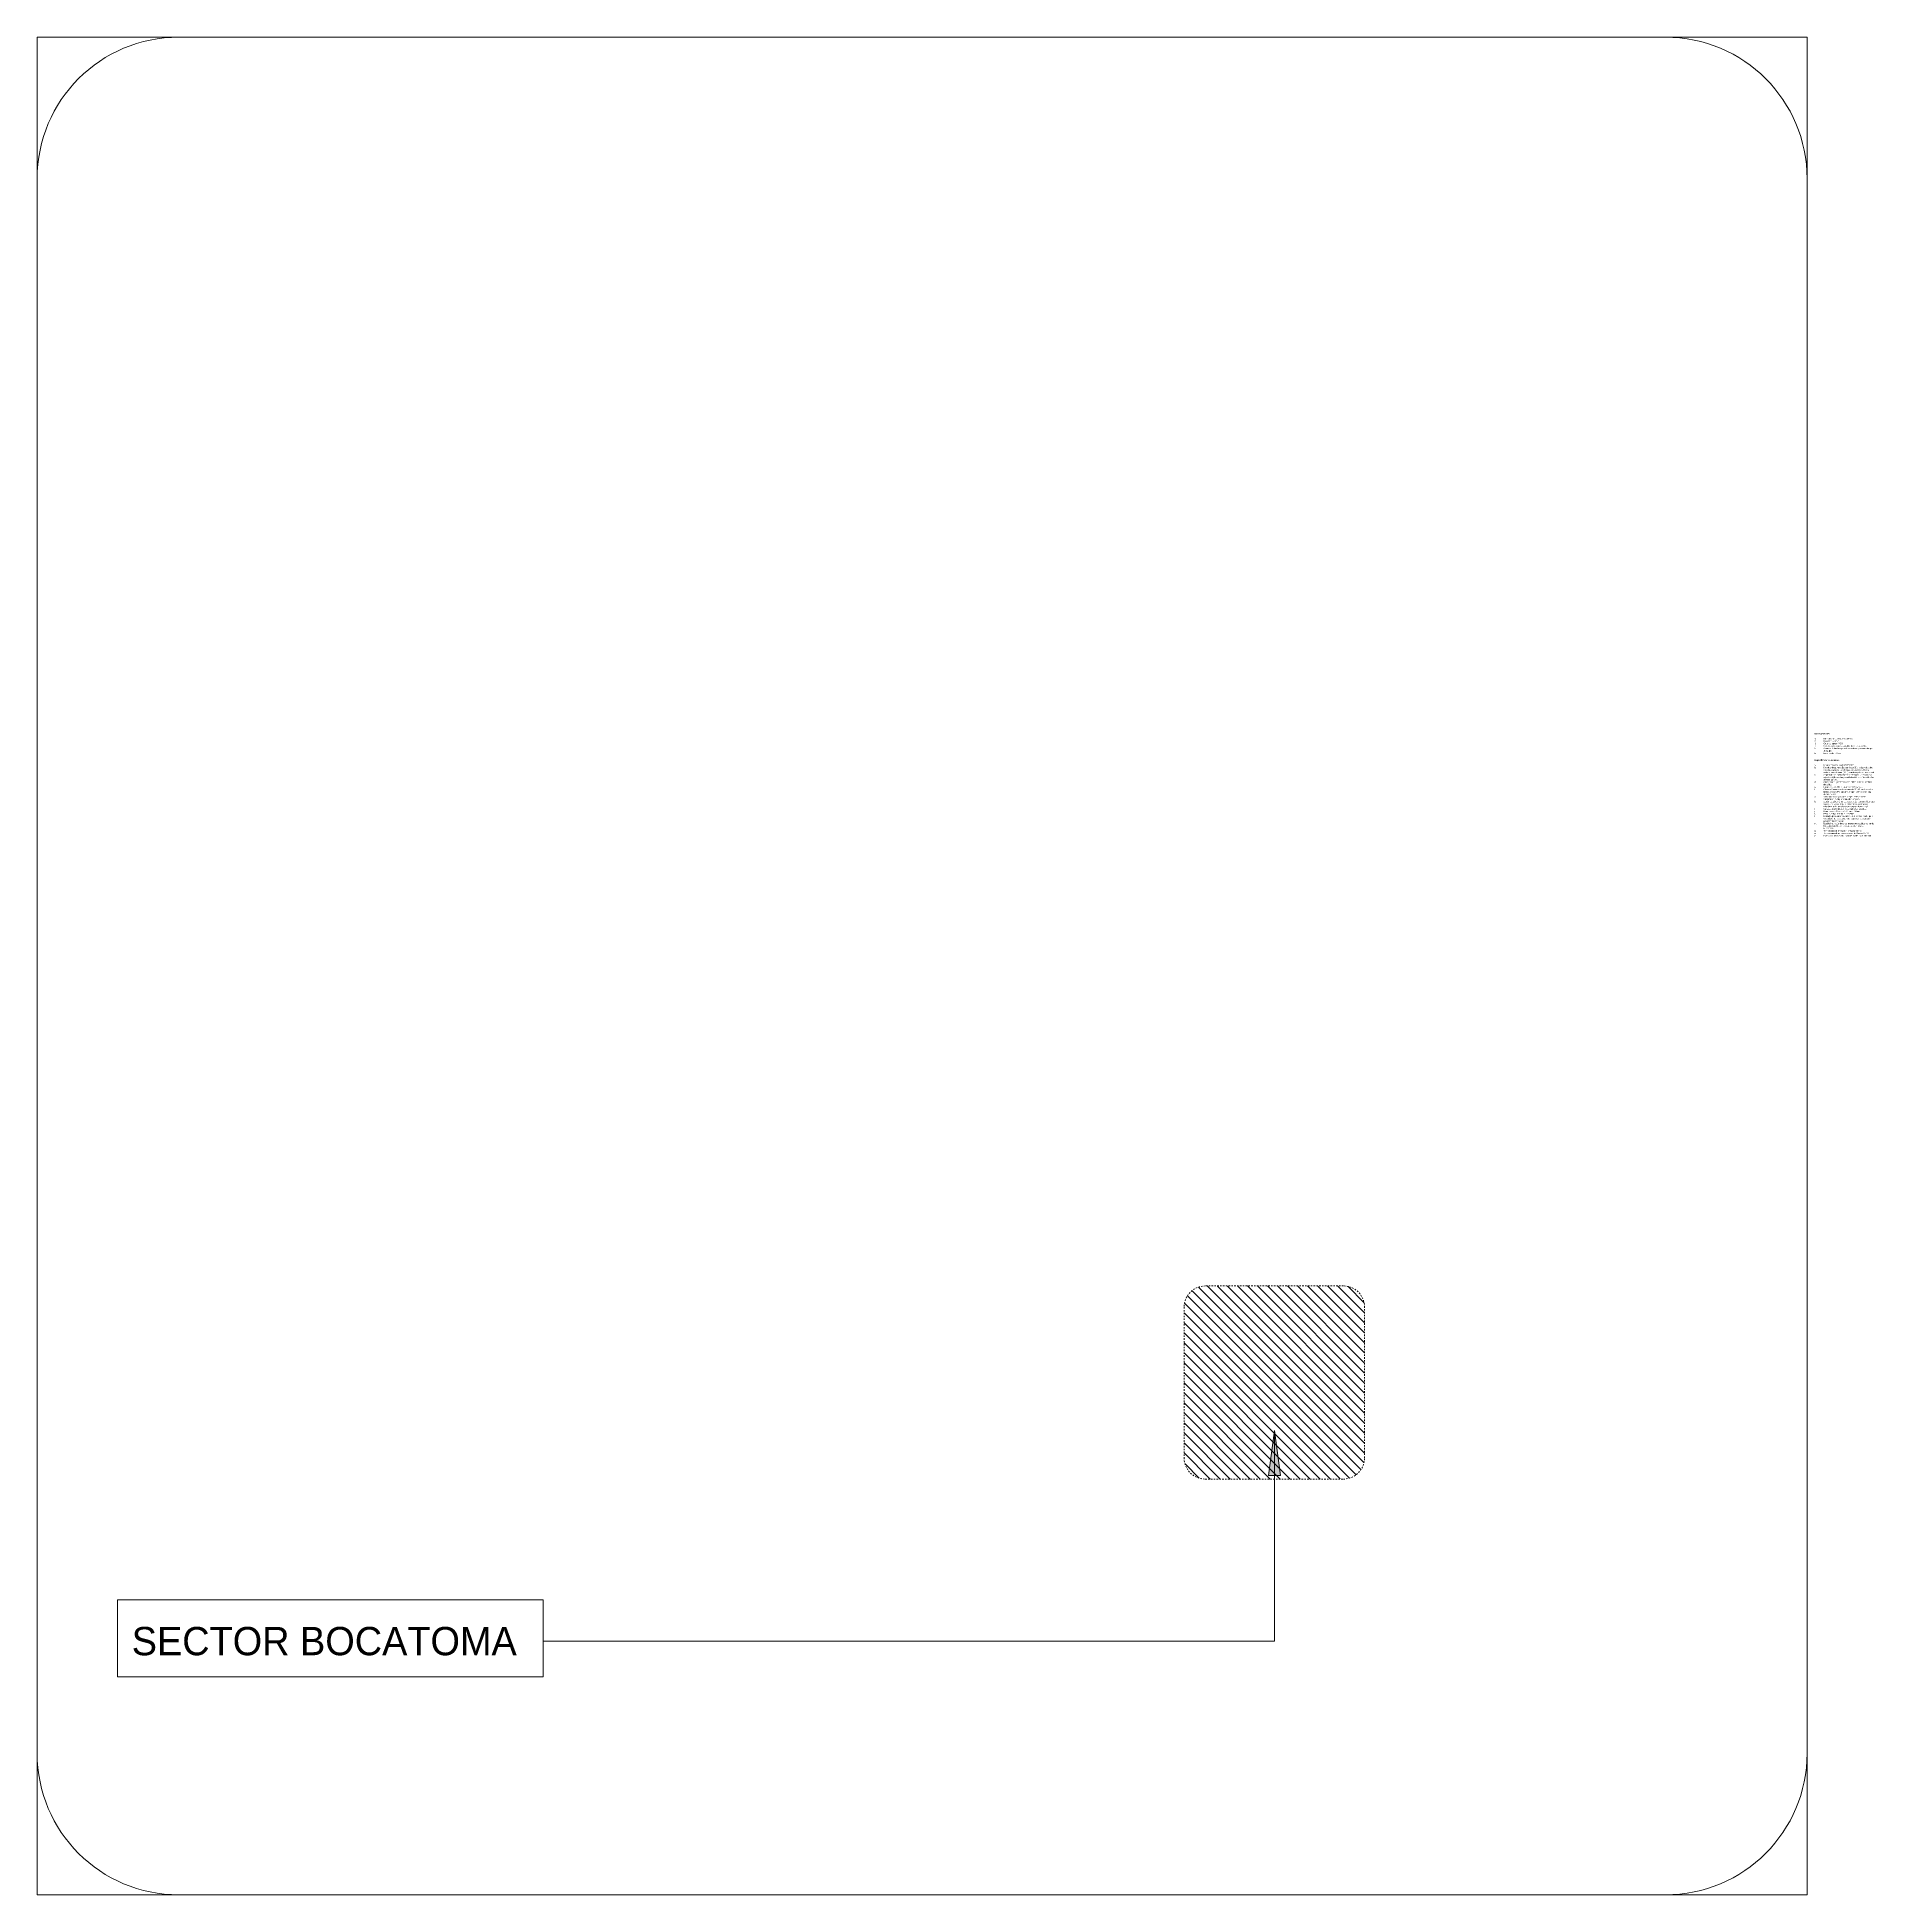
# Model space of a CAD drawing. Header units: metres. Extents: x 118 to 503, y -395 to 55.
# Drawn here: x 117.8 to 247.4, y -75.9 to 55.3 of the extents above; entities that cross this region are included whole.
import ezdxf

# ---------------------------------------------------------------- set-up
doc = ezdxf.new("R2010")
doc.units = ezdxf.units.M
doc.linetypes.add('Aligning Line 1_8_', pattern=[0.00635, 0.003175, -0.003175])
doc.linetypes.add('Dash', pattern=[0.00635, 0.003175, -0.003175])
doc.layers.add('A-DETL', color=7, linetype='Continuous', lineweight=9, true_color=0x00a600)
for name, color, linetype, lineweight in [('A-DETL-GENF', 7, 'Continuous', 9), ('A-DETL-THIN', 7, 'Continuous', 9), ('G-ANNO-REFR', 7, 'Dash', 9), ('G-ANNO-TEXT', 7, 'Continuous', 9)]:
    doc.layers.add(name, color=color, linetype=linetype, lineweight=lineweight)
doc.styles.add('Century Gothic', font='GOTHIC.TTF', dxfattribs={"height": 2})
doc.styles.add('Century Gothic_1', font='GOTHIC.TTF', dxfattribs={"height": 0.1})
doc.styles.add('Century Gothic_B', font='GOTHICB.TTF', dxfattribs={"height": 0.1})
picture_1 = doc.add_image_def('image1.jpg', size_in_pixel=(9335, 9797))

msp = doc.modelspace()

# ---------------------------------------------------------------- hatches: boundary and pattern name
at = {"layer": 'A-DETL-GENF', "true_color": 0xff0000}
h = msp.add_hatch(dxfattribs=at)
h.set_pattern_fill('FP_1', color=1, style=0, pattern_type=2)
h.set_pattern_definition([(135, (0, 0), (-0.3535534, -0.3535534), [])])
h.paths.add_polyline_path([(200.298, -46.495), (210.175, -46.489), (210.433, -46.444), (210.678, -46.355), (210.905, -46.224), (211.105, -46.056), (211.273, -45.855), (211.404, -45.629), (211.493, -45.383), (211.539, -45.126), (211.545, -44.995), (211.539, -34.225), (211.493, -33.968), (211.404, -33.722), (211.273, -33.496), (211.105, -33.295), (210.905, -33.127), (210.678, -32.997), (210.433, -32.907), (210.175, -32.862), (210.045, -32.856), (200.168, -32.862), (199.91, -32.907), (199.665, -32.997), (199.438, -33.127), (199.238, -33.295), (199.07, -33.496), (198.939, -33.722), (198.85, -33.968), (198.804, -34.225), (198.798, -34.356), (198.804, -45.126), (198.85, -45.383), (198.939, -45.629), (199.07, -45.855), (199.238, -46.056), (199.438, -46.224), (199.665, -46.355), (199.91, -46.444), (200.168, -46.489)])
at = {"layer": 'G-ANNO-TEXT'}
msp.add_hatch(color=256, dxfattribs=at).paths.add_polyline_path([(205.18, -43.063), (204.762, -46.238), (205.598, -46.238)])

# ---------------------------------------------------------------- linework, layer by layer
at = {"layer": 'A-DETL', "color": 1, "linetype": 'Aligning Line 1_8_', "lineweight": 18, "true_color": 0xff0000}
for p, q in [((210.045, -32.856), (200.298, -32.856)), ((198.798, -34.356), (198.798, -44.995)), ((211.545, -44.995), (211.545, -34.356)), ((200.298, -46.495), (210.045, -46.495))]:
    msp.add_line(p, q, dxfattribs=at)
for centre, start, end in [((200.298, -34.356), 90, 180), ((210.045, -34.356), 360, 90), ((200.298, -44.995), 180, 270), ((210.045, -44.995), 270, 360)]:
    msp.add_arc(centre, 1.5, start, end, dxfattribs=at)
at = {"layer": 'A-DETL-THIN'}
for p, q in [((127.798, 55.33), (232.798, 55.33)), ((117.798, -65.856), (117.798, 45.33)), ((242.798, 45.33), (242.798, -65.856)), ((232.798, -75.856), (127.798, -75.856))]:
    msp.add_line(p, q, dxfattribs=at)
for centre, start, end in [((127.798, 45.33), 90, 180), ((232.798, 45.33), 0, 90), ((127.798, -65.856), 180, 270), ((232.798, -65.856), 270, 0)]:
    msp.add_arc(centre, 10, start, end, dxfattribs=at)
at = {"layer": 'G-ANNO-TEXT'}
for p, q in [((205.18, -43.063), (204.762, -46.238)), ((205.598, -46.238), (205.18, -43.063)), ((205.18, -43.063), (205.18, -57.936)), ((204.762, -46.238), (205.598, -46.238)), ((205.18, -57.936), (153.527, -57.936))]:
    msp.add_line(p, q, dxfattribs=at)
at = {"layer": 'G-ANNO-TEXT', "flags": 128}
msp.add_lwpolyline([(123.477, -55.025), (153.527, -55.025), (153.527, -60.465), (123.477, -60.465)], close=True, dxfattribs=at)

# ---------------------------------------------------------------- texts
at = {"layer": 'G-ANNO-TEXT', "attachment_point": 1}
for s, insert, char_height, width, style in [('4.', (243.324, 5.327), 0.1, 0.7697, 'Century Gothic_1'), ('3.', (243.324, 5.499), 0.1, 0.7697, 'Century Gothic_1'), ('2.', (243.324, 5.671), 0.1, 0.7697, 'Century Gothic_1'), ('Notas generales:', (243.324, 6.187), 0.1, 1.41498, 'Century Gothic_B'), ('1.', (243.324, 5.843), 0.1, 0.7697, 'Century Gothic_1'), ('Sistema Coordenado: Establecido en el proyecto.', (243.959, 5.327), 0.1, 4.16477, 'Century Gothic_1'), ('Color de puntos: RGB', (243.959, 5.499), 0.1, 1.78375, 'Century Gothic_1'), ('Densidad de puntos: 885.856.638', (243.959, 5.843), 0.1, 2.72975, 'Century Gothic_1'), ('Precisión: +-3mm', (243.959, 5.671), 0.1, 1.41097, 'Century Gothic_1'), ('5.', (243.324, 5.155), 0.1, 0.7697, 'Century Gothic_1'), ('a.', (243.324, 3.977), 0.1, 0.7697, 'Century Gothic_1'), ('6.', (243.324, 4.811), 0.1, 0.7697, 'Century Gothic_1'), ('Especificaciones técnicas:', (243.324, 4.321), 0.1, 2.22869, 'Century Gothic_B'), ('Alcance: Todas las geometrias visibles y acccesibles por ', (243.959, 5.155), 0.1, 4.74198, 'Century Gothic_1'), ('el equipo.', (243.959, 4.983), 0.1, 0.83776, 'Century Gothic_1'), ('Error residual: 3mm', (243.959, 4.811), 0.1, 1.5673, 'Century Gothic_1'), ('Modelo: Escaner laser 3D RTC360.', (243.959, 3.977), 0.1, 2.80591, 'Century Gothic_1'), ('c.', (243.324, 3.29), 0.1, 0.7697, 'Century Gothic_1'), ('d.', (243.324, 2.774), 0.1, 0.7697, 'Century Gothic_1'), ('b.', (243.324, 3.805), 0.1, 0.7697, 'Century Gothic_1'), ('Adquisición de datos: menor a 2mm para un escaneo a ', (243.959, 3.29), 0.1, 4.72996, 'Century Gothic_1'), ('sistema inercial visual (VIS) para el registro en tiempo real.', (243.959, 3.461), 0.1, 4.82215, 'Century Gothic_1'), ('con sistema integrado de imagenes esféricas HDR y ', (243.959, 3.633), 0.1, 4.38924, 'Century Gothic_1'), ('cúpula completa e imagen esferica HDR a una resolución ', (243.959, 3.118), 0.1, 4.87426, 'Century Gothic_1'), ('de 6mm @10m.', (243.959, 2.946), 0.1, 1.29873, 'Century Gothic_1'), ('Clase laser: 1 (conforme a CEI 60825-1:2014). 1550nm ', (243.959, 2.774), 0.1, 4.48544, 'Century Gothic_1'), ('Descripción general: Escaner láser 3D de alta veloocidad ', (243.959, 3.805), 0.1, 4.86223, 'Century Gothic_1'), ('f.', (243.324, 2.258), 0.1, 0.7697, 'Century Gothic_1'), ('e.', (243.324, 2.43), 0.1, 0.7697, 'Century Gothic_1'), ('g.', (243.324, 1.742), 0.1, 0.7697, 'Century Gothic_1'), ('h.', (243.324, 1.398), 0.1, 0.7697, 'Century Gothic_1'), ('Velocidad: 1min. para una imagen esferica HDR ', (243.959, 1.742), 0.1, 4.08861, 'Century Gothic_1'), ('de 360° x 300°', (243.959, 1.914), 0.1, 1.17046, 'Century Gothic_1'), ('completa en cualquier condición luminíca.', (243.959, 1.57), 0.1, 3.62363, 'Century Gothic_1'), ('Sensores: Sistema inercia visual, mejorado con video para ', (243.959, 1.398), 0.1, 4.87426, 'Century Gothic_1'), ('Campo visual: 360° (horizontal)/300°(vertical)', (243.959, 2.43), 0.1, 3.76793, 'Century Gothic_1'), ('Cámara: Sistema de 3 camaras de 36 MP, captura datos ', (243.959, 2.258), 0.1, 4.81013, 'Century Gothic_1'), ('(invisible)', (243.959, 2.602), 0.1, 0.77363, 'Century Gothic_1'), ('brutos de 432 MPx para una imagen esférica calibrada ', (243.959, 2.086), 0.1, 4.66582, 'Century Gothic_1'), ('j.', (243.324, 0.71), 0.1, 0.7697, 'Century Gothic_1'), ('i.', (243.324, 0.882), 0.1, 0.7697, 'Century Gothic_1'), ('k.', (243.324, 0.538), 0.1, 0.7697, 'Century Gothic_1'), ('l.', (243.324, 0.366), 0.1, 0.7697, 'Century Gothic_1'), ('/ adaptador de base opcional / adaptador de base para ', (243.959, 0.194), 0.1, 4.87426, 'Century Gothic_1'), ('seguir el movimiento de la posición del escáner en ', (243.959, 1.226), 0.1, 4.30907, 'Century Gothic_1'), ('Carcasa: Marco de aluminio y cubiertas laterales.', (243.959, 0.882), 0.1, 4.16477, 'Century Gothic_1'), ('relación al anterior estacionamiento en tiempo real. ', (243.959, 1.054), 0.1, 4.40527, 'Century Gothic_1'), ('prospección disponible.', (243.959, 0.022), 0.1, 2.00021, 'Century Gothic_1'), ('Dimensiones: 120mm x 240mm x 230mm ', (243.959, 0.71), 0.1, 3.39915, 'Century Gothic_1'), ('Peso: 5.35Kg. Nominal sin baterias.', (243.959, 0.538), 0.1, 2.84599, 'Century Gothic_1'), ('Montaje: ápido en un soporte de 5/8" sobre tripode ligero ', (243.959, 0.366), 0.1, 4.85422, 'Century Gothic_1'), ('o.', (243.324, -0.838), 0.1, 0.7697, 'Century Gothic_1'), ('m.', (243.324, -0.15), 0.1, 0.7697, 'Century Gothic_1'), ('n.', (243.324, -0.666), 0.1, 0.7697, 'Century Gothic_1'), ('p.', (243.324, -1.01), 0.1, 0.7697, 'Century Gothic_1'), ('Temperatura de operación -5° hasta +40° C', (243.959, -0.666), 0.1, 3.65169, 'Century Gothic_1'), ('Temperatura de almacenamiento: -40° hasta +70° C', (243.959, -0.838), 0.1, 4.38122, 'Century Gothic_1'), ('GEV282AC', (243.959, -0.494), 0.1, 0.9019, 'Century Gothic_1'), ('litio Leica GB361. con adaptador externo Leica ', (243.959, -0.322), 0.1, 3.9884, 'Century Gothic_1'), ('Bateria interna: 2x baterias internas recargables de ion de ', (243.959, -0.15), 0.1, 4.87025, 'Century Gothic_1'), ('Protección frente a polvo y humedad IP54 (CEI 60259)', (243.959, -1.01), 0.1, 4.52953, 'Century Gothic_1'), ('SECTOR BOCATOMA', (124.477, -56.936), 2, 33.91138, 'Century Gothic')]:
    msp.add_mtext(s, dxfattribs=dict(at, insert=insert, char_height=char_height, width=width, style=style))

# ---------------------------------------------------------------- pictures from other files: only their frames are drawn
at = {"layer": 'G-ANNO-REFR'}
image = msp.add_image(picture_1, insert=(117.798, -75.856), size_in_units=(125, 131.186), dxfattribs=at)
image.dxf.flags = 7

doc.saveas('drawing.dxf')
